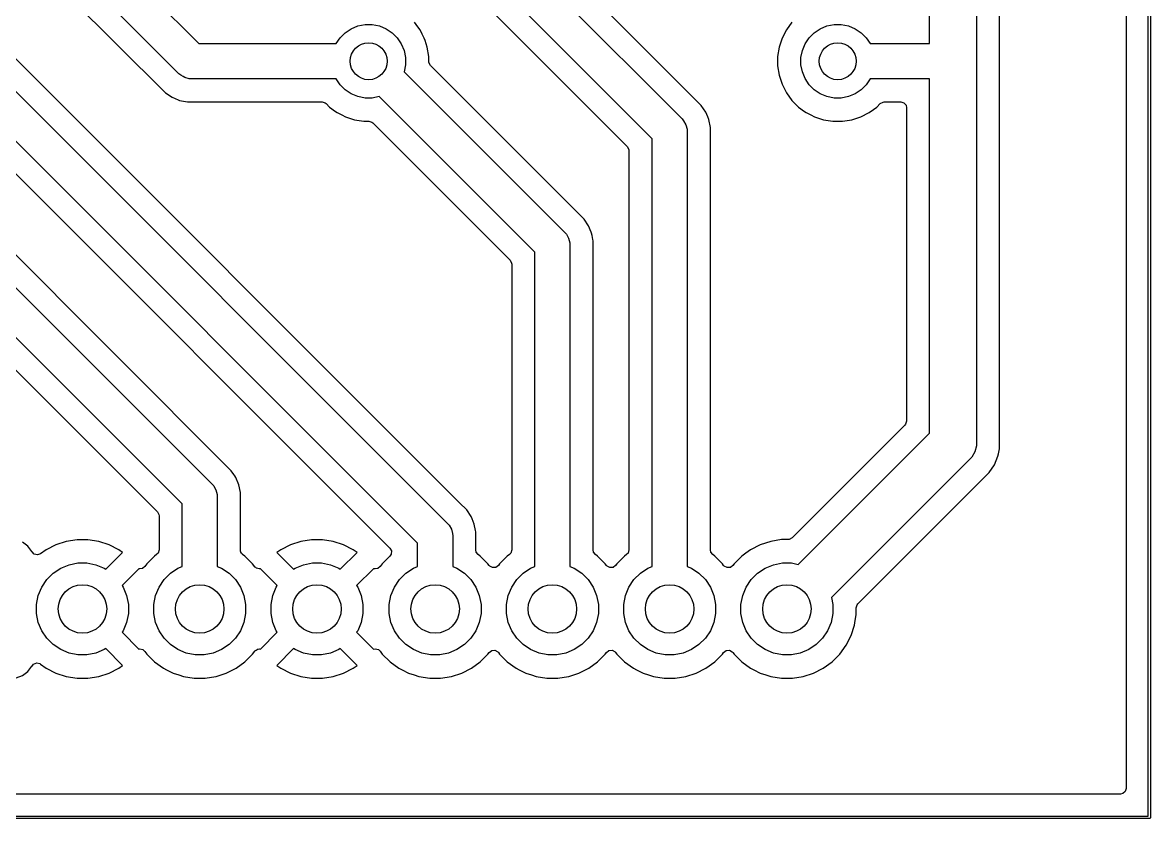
# Model space of a CAD drawing. Extents: x 101.7 to 181.8, y -136.4 to -71.3.
# Drawn here: x 157.34 to 181.78, y -136.4 to -119.16 of the extents above; entities that cross this region are included whole.
import ezdxf

# ---------------------------------------------------------------- set-up
doc = ezdxf.new("R2010")
doc.units = 0
doc.layers.add('BLACK', color=7, linetype='CONTINUOUS')

msp = doc.modelspace()

# ---------------------------------------------------------------- linework, layer by layer
at = {"layer": 'BLACK', "linetype": 'CONTINUOUS'}
for p, q in [((181.725, -136.35), (181.725, -71.4)), ((181.775, -71.375), (181.775, -136.375)), ((181.2495, -71.9995), (181.2495, -135.7505)), ((178.008, -115), (178.008, -120)), ((178.5085, -119.900671), (178.5085, -114.900671)), ((165.606463, -115.227647), (171.629407, -121.250592)), ((171.921923, -120.835294), (166.176819, -115.090189)), ((176.992, -119.619), (176.992, -115.381)), ((170.979, -121.677815), (165.067647, -115.766463)), ((164.930189, -116.336819), (170.442181, -121.84881)), ((159.381, -117.842184), (161.157816, -119.619)), ((160.730592, -120.269408), (158.730592, -118.269408)), ((158.315295, -118.561926), (160.438073, -120.684704)), ((166.807582, -129.560953), (156.417819, -119.171189)), ((164.607772, -119.234448), (164.761586, -119.203852)), ((164.761586, -119.203852), (164.918414, -119.203852)), ((164.918414, -119.203852), (165.072228, -119.234448)), ((165.90434, -119.252396), (165.831971, -119.152786)), ((174.008028, -119.152786), (173.887715, -119.318386)), ((174.767772, -119.234448), (174.921586, -119.203852)), ((174.921586, -119.203852), (175.078414, -119.203852)), ((175.078414, -119.203852), (175.232228, -119.234448)), ((155.881, -119.342184), (166.519408, -129.980592)), ((164.221592, -119.492485), (164.332485, -119.381592)), ((164.332485, -119.381592), (164.462883, -119.294463)), ((164.462883, -119.294463), (164.607772, -119.234448)), ((165.072228, -119.234448), (165.217117, -119.294463)), ((165.217117, -119.294463), (165.347515, -119.381592)), ((165.347515, -119.381592), (165.458408, -119.492485)), ((165.952287, -119.31839), (165.90434, -119.252396)), ((166.000584, -119.413179), (165.952287, -119.31839)), ((166.045218, -119.500776), (166.000584, -119.413179)), ((173.887715, -119.318386), (173.794781, -119.500776)), ((174.381592, -119.492485), (174.492485, -119.381592)), ((174.492485, -119.381592), (174.622883, -119.294463)), ((174.622883, -119.294463), (174.767772, -119.234448)), ((175.232228, -119.234448), (175.377117, -119.294463)), ((175.377117, -119.294463), (175.507515, -119.381592)), ((175.507515, -119.381592), (175.618408, -119.492485)), ((161.157816, -119.619), (164.137058, -119.619)), ((164.137058, -119.619), (164.221592, -119.492485)), ((165.458408, -119.492485), (165.545537, -119.622883)), ((165.545537, -119.622883), (165.605552, -119.767772)), ((166.045218, -119.500778), (166.045218, -119.500776)), ((166.04522, -119.500781), (166.045218, -119.500778)), ((166.061965, -119.552317), (166.04522, -119.500781)), ((166.108477, -119.695465), (166.061965, -119.552317)), ((166.1405, -119.897648), (166.108477, -119.695465)), ((173.731522, -119.695465), (173.6995, -119.897648)), ((173.794781, -119.500776), (173.731522, -119.695465)), ((174.234448, -119.767772), (174.294463, -119.622883)), ((174.294463, -119.622883), (174.381592, -119.492485)), ((175.618408, -119.492485), (175.702942, -119.619)), ((175.702942, -119.619), (176.992, -119.619)), ((165.899, -130.437816), (155.230592, -119.769408)), ((165.605552, -119.767772), (165.636148, -119.921586)), ((165.636148, -119.921586), (165.636148, -120.078414)), ((166.1405, -120.002507), (166.1405, -119.897648)), ((173.6995, -119.897648), (173.6995, -120.102351)), ((174.203852, -119.921586), (174.234448, -119.767772)), ((174.203852, -120.078414), (174.203852, -119.921586)), ((178.5085, -128.361829), (178.5085, -119.900671)), ((154.815296, -120.061927), (165.29924, -130.54587)), ((165.636148, -120.078414), (165.606463, -120.227647)), ((166.143334, -120.028865), (166.1405, -120.002507)), ((166.176819, -120.090188), (166.143334, -120.028865)), ((169.504704, -123.418073), (166.176819, -120.090188)), ((173.6995, -120.102351), (173.731522, -120.304534)), ((174.234448, -120.232228), (174.203852, -120.078414)), ((178.008, -120), (178.008, -128.2625)), ((160.768053, -120.302259), (160.730592, -120.269408)), ((160.768062, -120.302268), (160.768053, -120.302259)), ((160.822669, -120.333795), (160.768062, -120.302268)), ((160.854197, -120.351998), (160.822669, -120.333795)), ((160.950269, -120.377741), (160.854197, -120.351998)), ((160.950285, -120.377741), (160.950269, -120.377741)), ((161, -120.381), (160.950285, -120.377741)), ((164.137058, -120.381), (161, -120.381)), ((164.221592, -120.507515), (164.137058, -120.381)), ((165.606463, -120.227647), (169.089408, -123.710592)), ((173.731522, -120.304534), (173.794781, -120.499223)), ((174.294463, -120.377117), (174.234448, -120.232228)), ((174.381592, -120.507515), (174.294463, -120.377117)), ((175.702942, -120.381), (175.618408, -120.507515)), ((176.992, -120.381), (175.702942, -120.381)), ((176.992, -128.05208), (176.992, -120.381)), ((160.438073, -120.684704), (160.582456, -120.781177)), ((164.332485, -120.618408), (164.221592, -120.507515)), ((164.462883, -120.705537), (164.332485, -120.618408)), ((173.794781, -120.499223), (173.887715, -120.681613)), ((173.887715, -120.681613), (174.008028, -120.847213)), ((174.492485, -120.618408), (174.381592, -120.507515)), ((174.622883, -120.705537), (174.492485, -120.618408)), ((175.507515, -120.618408), (175.377117, -120.705537)), ((175.618408, -120.507515), (175.507515, -120.618408)), ((161.864701, -128.86807), (153.917819, -120.921188)), ((160.582456, -120.781177), (160.713111, -120.835295)), ((160.713111, -120.835295), (160.742876, -120.847624)), ((160.742876, -120.847624), (160.74288, -120.847624)), ((160.74288, -120.847624), (160.742881, -120.847625)), ((160.742881, -120.847625), (160.913176, -120.8815)), ((160.913176, -120.8815), (160.913179, -120.8815)), ((160.913179, -120.8815), (160.91318, -120.8815)), ((160.91318, -120.8815), (163.830953, -120.8815)), ((163.830953, -120.8815), (163.897992, -120.901185)), ((163.897992, -120.901185), (163.918634, -120.917819)), ((163.918634, -120.917819), (163.992786, -120.991971)), ((164.607772, -120.765552), (164.462883, -120.705537)), ((164.761586, -120.796148), (164.607772, -120.765552)), ((164.918414, -120.796148), (164.761586, -120.796148)), ((165.067647, -120.766463), (164.918414, -120.796148)), ((168.439, -124.137816), (165.067647, -120.766463)), ((171.987814, -120.901185), (171.921923, -120.835294)), ((172.044707, -120.958078), (171.987814, -120.901185)), ((174.008028, -120.847213), (174.152786, -120.991971)), ((174.767772, -120.765552), (174.622883, -120.705537)), ((174.921586, -120.796148), (174.767772, -120.765552)), ((175.078414, -120.796148), (174.921586, -120.796148)), ((175.232228, -120.765552), (175.078414, -120.796148)), ((175.377117, -120.705537), (175.232228, -120.765552)), ((175.847219, -120.991966), (175.921366, -120.917819)), ((175.921366, -120.917819), (175.982689, -120.884334)), ((175.982689, -120.884334), (176.009047, -120.8815)), ((176.009047, -120.8815), (176.3675, -120.8815)), ((176.3675, -120.8815), (176.434539, -120.901185)), ((176.434539, -120.901185), (176.480294, -120.953989)), ((153.381, -121.092184), (161.449408, -129.160592)), ((163.992786, -120.991971), (164.12074, -121.084933)), ((164.12074, -121.084933), (164.15839, -121.112287)), ((164.15839, -121.112287), (164.258271, -121.163179)), ((164.258271, -121.163179), (164.340776, -121.205218)), ((172.141171, -121.102446), (172.044707, -120.958078)), ((172.141178, -121.102459), (172.141171, -121.102446)), ((172.183742, -121.20522), (172.141178, -121.102459)), ((174.152786, -120.991971), (174.28074, -121.084933)), ((174.28074, -121.084933), (174.31839, -121.112287)), ((174.31839, -121.112287), (174.418271, -121.163179)), ((174.418271, -121.163179), (174.500776, -121.205218)), ((175.499219, -121.20522), (175.68161, -121.112287)), ((175.68161, -121.112287), (175.77459, -121.044732)), ((175.77459, -121.044732), (175.847213, -120.991971)), ((175.847213, -120.991971), (175.847215, -120.991968)), ((175.847215, -120.991968), (175.847219, -120.991966)), ((176.480294, -120.953989), (176.4915, -121.0055)), ((176.4915, -121.0055), (176.4915, -127.793403)), ((164.340776, -121.205218), (164.340778, -121.205218)), ((164.340778, -121.205218), (164.340781, -121.20522)), ((164.340781, -121.20522), (164.445137, -121.239127)), ((164.445137, -121.239127), (164.535465, -121.268477)), ((164.535465, -121.268477), (164.636557, -121.284488)), ((164.636557, -121.284488), (164.737648, -121.3005)), ((164.737648, -121.3005), (164.842508, -121.3005)), ((164.842508, -121.3005), (164.909547, -121.320185)), ((164.909547, -121.320185), (164.930189, -121.336819)), ((164.930189, -121.336819), (167.902181, -124.308811)), ((171.629407, -121.250592), (171.662259, -121.288053)), ((171.662259, -121.288053), (171.662268, -121.288062)), ((171.662268, -121.288062), (171.711998, -121.374198)), ((171.711998, -121.374198), (171.73774, -121.47027)), ((172.207624, -121.262876), (172.183742, -121.20522)), ((172.207624, -121.26288), (172.207624, -121.262876)), ((172.207625, -121.262881), (172.207624, -121.26288)), ((172.2415, -121.433177), (172.207625, -121.262881)), ((174.500776, -121.205218), (174.500778, -121.205218)), ((174.500778, -121.205218), (174.500781, -121.20522)), ((174.500781, -121.20522), (174.605137, -121.239127)), ((174.605137, -121.239127), (174.695465, -121.268477)), ((174.695465, -121.268477), (174.796557, -121.284488)), ((174.796557, -121.284488), (174.897648, -121.3005)), ((174.897648, -121.3005), (174.897649, -121.3005)), ((174.897649, -121.3005), (175.102351, -121.3005)), ((175.102351, -121.3005), (175.102352, -121.3005)), ((175.102352, -121.3005), (175.304534, -121.268477)), ((175.304534, -121.268477), (175.499219, -121.20522)), ((160.799, -129.587816), (152.730592, -121.519408)), ((171.73774, -121.47027), (171.741, -121.52)), ((171.741, -121.52), (171.741, -130.943135)), ((172.2415, -130.585046), (172.2415, -121.433177)), ((152.315296, -121.811927), (160.262181, -129.758811)), ((170.442181, -121.84881), (170.475666, -121.910133)), ((170.475666, -121.910133), (170.4785, -121.936491)), ((170.979, -130.943135), (170.979, -121.677815)), ((170.4785, -121.936491), (170.4785, -130.585046)), ((169.601177, -123.562456), (169.504704, -123.418073)), ((169.658152, -123.700008), (169.601177, -123.562456)), ((169.089408, -123.710592), (169.122259, -123.748053)), ((169.122259, -123.748053), (169.122268, -123.748062)), ((169.122268, -123.748062), (169.152254, -123.8)), ((169.152254, -123.8), (169.171998, -123.834197)), ((169.171998, -123.834197), (169.197741, -123.930269)), ((169.667624, -123.722876), (169.658152, -123.700008)), ((169.678085, -123.775466), (169.667624, -123.722876)), ((169.695198, -123.861498), (169.678085, -123.775466)), ((169.695198, -123.861501), (169.695198, -123.861498)), ((169.7015, -123.893179), (169.695198, -123.861501)), ((169.197741, -123.930269), (169.197741, -123.930285)), ((169.197741, -123.930285), (169.201, -123.98)), ((169.201, -123.98), (169.201, -130.943135)), ((169.7015, -130.585046), (169.7015, -123.893179)), ((167.902181, -124.308811), (167.935666, -124.370134)), ((168.439, -130.943135), (168.439, -124.137816)), ((167.935666, -124.370134), (167.9385, -124.396492)), ((167.9385, -124.396492), (167.9385, -130.585046)), ((176.455181, -127.881084), (174.010585, -130.325681)), ((176.471815, -127.860442), (176.455181, -127.881084)), ((176.4915, -127.793403), (176.471815, -127.860442)), ((174.147108, -130.896971), (176.992, -128.05208)), ((178.008, -128.2625), (178.003654, -128.328807)), ((177.969331, -128.456903), (177.903023, -128.571751)), ((178.003654, -128.328807), (177.969331, -128.456903)), ((178.469746, -128.556661), (178.481116, -128.499501)), ((178.481116, -128.499501), (178.502156, -128.393721)), ((178.502156, -128.393721), (178.5085, -128.361829)), ((177.85921, -128.62171), (174.865528, -131.615391)), ((177.903023, -128.571751), (177.85921, -128.62171)), ((178.283354, -128.905381), (178.393722, -128.740204)), ((178.393722, -128.740204), (178.469744, -128.556668)), ((178.469744, -128.556665), (178.469746, -128.556661)), ((178.469744, -128.556668), (178.469744, -128.556665)), ((161.864707, -128.868077), (161.864701, -128.86807)), ((161.920867, -128.952127), (161.864707, -128.868077)), ((161.920867, -128.952128), (161.920867, -128.952127)), ((161.940436, -128.981415), (161.920867, -128.952128)), ((161.961174, -129.012452), (161.940436, -128.981415)), ((176.85573, -130.333005), (178.283354, -128.905381)), ((161.449408, -129.160592), (161.482259, -129.198053)), ((161.482259, -129.198053), (161.482268, -129.198062)), ((161.482268, -129.198062), (161.495534, -129.22104)), ((161.495534, -129.22104), (161.531998, -129.284197)), ((161.961178, -129.012459), (161.961174, -129.012452)), ((162.027622, -129.172871), (161.961178, -129.012459)), ((162.027624, -129.172876), (162.027622, -129.172871)), ((162.027624, -129.17288), (162.027624, -129.172876)), ((162.027625, -129.172881), (162.027624, -129.17288)), ((162.0615, -129.343177), (162.027625, -129.172881)), ((161.531998, -129.284197), (161.557741, -129.380269)), ((161.557741, -129.380269), (161.557741, -129.380285)), ((161.557741, -129.380285), (161.561, -129.43)), ((161.561, -129.43), (161.561, -130.943135)), ((162.0615, -130.585046), (162.0615, -129.343177)), ((160.799, -130.943135), (160.799, -129.587816)), ((166.807593, -129.560963), (166.807582, -129.560953)), ((166.964705, -129.718076), (166.807593, -129.560963)), ((167.061171, -129.862446), (166.964705, -129.718076)), ((160.262181, -129.758811), (160.295666, -129.820134)), ((160.295666, -129.820134), (160.2985, -129.846492)), ((160.2985, -129.846492), (160.2985, -130.585046)), ((166.519408, -129.980592), (166.549407, -130.010592)), ((167.061178, -129.862459), (167.061171, -129.862446)), ((167.080733, -129.90967), (167.061178, -129.862459)), ((167.127624, -130.022876), (167.080733, -129.90967)), ((166.549407, -130.010592), (166.582259, -130.048053)), ((166.582259, -130.048053), (166.582268, -130.048062)), ((166.582268, -130.048062), (166.631998, -130.134198)), ((166.631998, -130.134198), (166.65774, -130.23027)), ((167.127625, -130.022883), (167.127624, -130.022876)), ((167.155532, -130.163177), (167.127625, -130.022883)), ((167.155532, -130.16318), (167.155532, -130.163177)), ((167.1615, -130.193179), (167.155532, -130.16318)), ((167.1615, -130.585046), (167.1615, -130.193179)), ((157.342335, -130.418706), (157.342328, -130.418702)), ((157.457544, -130.504952), (157.342335, -130.418706)), ((158.288752, -130.399434), (158.064197, -130.472397)), ((158.521948, -130.3625), (158.288752, -130.399434)), ((158.758052, -130.3625), (158.521948, -130.3625)), ((158.991248, -130.399434), (158.758052, -130.3625)), ((159.215802, -130.472397), (158.991247, -130.399434)), ((158.991247, -130.399434), (158.991248, -130.399434)), ((163.368752, -130.399434), (163.144197, -130.472397)), ((163.601948, -130.3625), (163.368752, -130.399434)), ((163.838052, -130.3625), (163.601948, -130.3625)), ((164.071248, -130.399434), (163.838052, -130.3625)), ((164.295802, -130.472397), (164.071247, -130.399434)), ((164.071247, -130.399434), (164.071248, -130.399434)), ((165.899, -130.943135), (165.899, -130.437816)), ((166.65774, -130.23027), (166.661, -130.28)), ((166.661, -130.28), (166.661, -130.943135)), ((173.548631, -130.398946), (173.324003, -130.471933)), ((173.781903, -130.362), (173.548631, -130.398946)), ((173.922904, -130.362), (173.781903, -130.362)), ((173.949262, -130.359166), (173.922904, -130.362)), ((174.010585, -130.325681), (173.949262, -130.359166)), ((175.436819, -131.751915), (176.85573, -130.333005)), ((157.457547, -130.504955), (157.457544, -130.504952)), ((157.543793, -130.620164), (157.457547, -130.504955)), ((157.546987, -130.626013), (157.543793, -130.620164)), ((157.547466, -130.627083), (157.546987, -130.626013)), ((157.547706, -130.62733), (157.547466, -130.627083)), ((157.548047, -130.627954), (157.547706, -130.62733)), ((157.54822, -130.627859), (157.548047, -130.627954)), ((157.596161, -130.677189), (157.54822, -130.627859)), ((157.664214, -130.693015), (157.596161, -130.677189)), ((157.730021, -130.669536), (157.664214, -130.693015)), ((157.853829, -130.579584), (157.730021, -130.669536)), ((158.064197, -130.472397), (157.853829, -130.579584)), ((159.145547, -131.003397), (159.509105, -130.63984)), ((159.426174, -130.579587), (159.215802, -130.472397)), ((159.509104, -130.639838), (159.426174, -130.579587)), ((159.509105, -130.63984), (159.509104, -130.639838)), ((160.247387, -130.685363), (160.20249, -130.717982)), ((160.278815, -130.652085), (160.247387, -130.685363)), ((160.2985, -130.585046), (160.278815, -130.652085)), ((162.066379, -130.611028), (162.0615, -130.585046)), ((162.066334, -130.619333), (162.066379, -130.611028)), ((162.068612, -130.622921), (162.066334, -130.619333)), ((162.069948, -130.630033), (162.068612, -130.622921)), ((162.087969, -130.653403), (162.069948, -130.630033)), ((162.103788, -130.678315), (162.087969, -130.653403)), ((162.108043, -130.682043), (162.103788, -130.678315)), ((162.15751, -130.717983), (162.108043, -130.682043)), ((162.93383, -130.579584), (162.850894, -130.63984)), ((162.850894, -130.63984), (163.214452, -131.003398)), ((163.144197, -130.472397), (162.93383, -130.579584)), ((164.225547, -131.003397), (164.589105, -130.63984)), ((164.506174, -130.579587), (164.295802, -130.472397)), ((164.589104, -130.639838), (164.506174, -130.579587)), ((164.589105, -130.63984), (164.589104, -130.639838)), ((165.29924, -130.54587), (165.332725, -130.607193)), ((165.327741, -130.676885), (165.299241, -130.721232)), ((165.332725, -130.607193), (165.327741, -130.676885)), ((167.169948, -130.630033), (167.1615, -130.585046)), ((167.212613, -130.685363), (167.169948, -130.630033)), ((167.25751, -130.717983), (167.212613, -130.685363)), ((167.887387, -130.685363), (167.84249, -130.717982)), ((167.918815, -130.652085), (167.887387, -130.685363)), ((167.9385, -130.585046), (167.918815, -130.652085)), ((169.709948, -130.630033), (169.7015, -130.585046)), ((169.752613, -130.685363), (169.709948, -130.630033)), ((169.79751, -130.717983), (169.752613, -130.685363)), ((170.427387, -130.685363), (170.38249, -130.717982)), ((170.458815, -130.652085), (170.427387, -130.685363)), ((170.4785, -130.585046), (170.458815, -130.652085)), ((172.249948, -130.630033), (172.2415, -130.585046)), ((172.292613, -130.685363), (172.249948, -130.630033)), ((172.33751, -130.717983), (172.292613, -130.685363)), ((173.011376, -130.653403), (172.92249, -130.717983)), ((173.113566, -130.579157), (173.011376, -130.653403)), ((173.324003, -130.471933), (173.113566, -130.579157)), ((158.168603, -130.980579), (158.349715, -130.90556)), ((158.349715, -130.90556), (158.541983, -130.867315)), ((158.541983, -130.867315), (158.738017, -130.867315)), ((158.738017, -130.867315), (158.930285, -130.90556)), ((158.930285, -130.90556), (159.111397, -130.980579)), ((159.992451, -130.944217), (159.93712, -130.986882)), ((160.035482, -130.88499), (159.992451, -130.944217)), ((160.20249, -130.717982), (160.035482, -130.88499)), ((160.708603, -130.980579), (160.799, -130.943135)), ((161.561, -130.943135), (161.651397, -130.980579)), ((162.324517, -130.88499), (162.15751, -130.717983)), ((162.37137, -130.949477), (162.324517, -130.88499)), ((162.375712, -130.9543), (162.37137, -130.949477)), ((162.393431, -130.968201), (162.375712, -130.9543)), ((163.248603, -130.980579), (163.429715, -130.90556)), ((163.429715, -130.90556), (163.621983, -130.867315)), ((163.621983, -130.867315), (163.818017, -130.867315)), ((163.818017, -130.867315), (164.010285, -130.90556)), ((164.010285, -130.90556), (164.191397, -130.980579)), ((165.091368, -130.945706), (165.036037, -130.98837)), ((165.13548, -130.884993), (165.091368, -130.945706)), ((165.299241, -130.721232), (165.13548, -130.884993)), ((165.808603, -130.980579), (165.899, -130.943135)), ((166.661, -130.943135), (166.751397, -130.980579)), ((167.424517, -130.88499), (167.25751, -130.717983)), ((167.424519, -130.884993), (167.424517, -130.88499)), ((167.449682, -130.919627), (167.424519, -130.884993)), ((167.463579, -130.935665), (167.449682, -130.919627)), ((167.525374, -130.968271), (167.463579, -130.935665)), ((167.650318, -130.919627), (167.594987, -130.962292)), ((167.675484, -130.884988), (167.650318, -130.919627)), ((167.84249, -130.717982), (167.675484, -130.884988)), ((168.348603, -130.980579), (168.439, -130.943135)), ((169.201, -130.943135), (169.291397, -130.980579)), ((169.964517, -130.88499), (169.79751, -130.717983)), ((169.964519, -130.884993), (169.964517, -130.88499)), ((169.989682, -130.919627), (169.964519, -130.884993)), ((170.003579, -130.935665), (169.989682, -130.919627)), ((170.065374, -130.968271), (170.003579, -130.935665)), ((170.190318, -130.919627), (170.134987, -130.962292)), ((170.215484, -130.884988), (170.190318, -130.919627)), ((170.38249, -130.717982), (170.215484, -130.884988)), ((170.888603, -130.980579), (170.979, -130.943135)), ((171.741, -130.943135), (171.831397, -130.980579)), ((172.504517, -130.88499), (172.33751, -130.717983)), ((172.504519, -130.884993), (172.504517, -130.88499)), ((172.529682, -130.919627), (172.504519, -130.884993)), ((172.543579, -130.935665), (172.529682, -130.919627)), ((172.605374, -130.968271), (172.543579, -130.935665)), ((172.730318, -130.919627), (172.674987, -130.962292)), ((172.755484, -130.884988), (172.730318, -130.919627)), ((172.922487, -130.717985), (172.755484, -130.884988)), ((172.922488, -130.717985), (172.922487, -130.717985)), ((172.92249, -130.717983), (172.922488, -130.717985)), ((173.428603, -130.980579), (173.609715, -130.90556)), ((173.609715, -130.90556), (173.801983, -130.867315)), ((173.801983, -130.867315), (173.998017, -130.867315)), ((173.998017, -130.867315), (174.147108, -130.896971)), ((157.86699, -131.228107), (158.005607, -131.08949)), ((158.005607, -131.08949), (158.168603, -130.980579)), ((159.111397, -130.980579), (159.145547, -131.003397)), ((159.862658, -130.993393), (159.4991, -131.35695)), ((159.882405, -130.994948), (159.862658, -130.993393)), ((159.93712, -130.986882), (159.882405, -130.994948)), ((160.40699, -131.228107), (160.545607, -131.08949)), ((160.545607, -131.08949), (160.708603, -130.980579)), ((161.651397, -130.980579), (161.814393, -131.08949)), ((161.814393, -131.08949), (161.95301, -131.228107)), ((162.402821, -130.976902), (162.393431, -130.968201)), ((162.405429, -130.977614), (162.402821, -130.976902)), ((162.409215, -130.980584), (162.405429, -130.977614)), ((162.439936, -130.987037), (162.409215, -130.980584)), ((162.470222, -130.995308), (162.439936, -130.987037)), ((162.47386, -130.994163), (162.470222, -130.995308)), ((162.477593, -130.994948), (162.47386, -130.994163)), ((162.49734, -130.993393), (162.477593, -130.994948)), ((162.860898, -131.356951), (162.49734, -130.993393)), ((163.214452, -131.003398), (163.248603, -130.980579)), ((164.191397, -130.980579), (164.225547, -131.003397)), ((164.942658, -130.993393), (164.5791, -131.35695)), ((164.981324, -130.996436), (164.942658, -130.993393)), ((165.036037, -130.98837), (164.981324, -130.996436)), ((165.50699, -131.228107), (165.645607, -131.08949)), ((165.645607, -131.08949), (165.808603, -130.980579)), ((166.751397, -130.980579), (166.914393, -131.08949)), ((166.914393, -131.08949), (167.05301, -131.228107)), ((167.594987, -130.962292), (167.525374, -130.968271)), ((168.04699, -131.228107), (168.185607, -131.08949)), ((168.185607, -131.08949), (168.348603, -130.980579)), ((169.291397, -130.980579), (169.454393, -131.08949)), ((169.454393, -131.08949), (169.59301, -131.228107)), ((170.134987, -130.962292), (170.065374, -130.968271)), ((170.58699, -131.228107), (170.725607, -131.08949)), ((170.725607, -131.08949), (170.888603, -130.980579)), ((171.831397, -130.980579), (171.994393, -131.08949)), ((171.994393, -131.08949), (172.13301, -131.228107)), ((172.674987, -130.962292), (172.605374, -130.968271)), ((173.12699, -131.228107), (173.265607, -131.08949)), ((173.265607, -131.08949), (173.428603, -130.980579)), ((157.68306, -131.572215), (157.758079, -131.391103)), ((157.758079, -131.391103), (157.86699, -131.228107)), ((159.4991, -131.35695), (159.521921, -131.391103)), ((159.521921, -131.391103), (159.59694, -131.572215)), ((160.22306, -131.572215), (160.298079, -131.391103)), ((160.298079, -131.391103), (160.40699, -131.228107)), ((161.95301, -131.228107), (162.061921, -131.391103)), ((162.061921, -131.391103), (162.13694, -131.572215)), ((162.76306, -131.572215), (162.838079, -131.391103)), ((162.838079, -131.391103), (162.860898, -131.356951)), ((164.5791, -131.35695), (164.601921, -131.391103)), ((164.601921, -131.391103), (164.67694, -131.572215)), ((165.32306, -131.572215), (165.398079, -131.391103)), ((165.398079, -131.391103), (165.50699, -131.228107)), ((167.05301, -131.228107), (167.161921, -131.391103)), ((167.161921, -131.391103), (167.23694, -131.572215)), ((167.86306, -131.572215), (167.938079, -131.391103)), ((167.938079, -131.391103), (168.04699, -131.228107)), ((169.59301, -131.228107), (169.701921, -131.391103)), ((169.701921, -131.391103), (169.77694, -131.572215)), ((170.40306, -131.572215), (170.478079, -131.391103)), ((170.478079, -131.391103), (170.58699, -131.228107)), ((172.13301, -131.228107), (172.241921, -131.391103)), ((172.241921, -131.391103), (172.31694, -131.572215)), ((172.94306, -131.572215), (173.018079, -131.391103)), ((173.018079, -131.391103), (173.12699, -131.228107)), ((157.644815, -131.764483), (157.68306, -131.572215)), ((159.59694, -131.572215), (159.635185, -131.764483)), ((160.184815, -131.764483), (160.22306, -131.572215)), ((162.13694, -131.572215), (162.175185, -131.764483)), ((162.724815, -131.764483), (162.76306, -131.572215)), ((164.67694, -131.572215), (164.715185, -131.764483)), ((165.284815, -131.764483), (165.32306, -131.572215)), ((167.23694, -131.572215), (167.275185, -131.764483)), ((167.824815, -131.764483), (167.86306, -131.572215)), ((169.77694, -131.572215), (169.815185, -131.764483)), ((170.364815, -131.764483), (170.40306, -131.572215)), ((172.31694, -131.572215), (172.355185, -131.764483)), ((172.904815, -131.764483), (172.94306, -131.572215)), ((174.865528, -131.615391), (174.895185, -131.764483)), ((157.644815, -131.960517), (157.644815, -131.764483)), ((159.635185, -131.764483), (159.635185, -131.960517)), ((160.184815, -131.960517), (160.184815, -131.764483)), ((162.175185, -131.764483), (162.175185, -131.960517)), ((162.724815, -131.960517), (162.724815, -131.764483)), ((164.715185, -131.764483), (164.715185, -131.960517)), ((165.284815, -131.960517), (165.284815, -131.764483)), ((167.275185, -131.764483), (167.275185, -131.960517)), ((167.824815, -131.960517), (167.824815, -131.764483)), ((169.815185, -131.764483), (169.815185, -131.960517)), ((170.364815, -131.960517), (170.364815, -131.764483)), ((172.355185, -131.764483), (172.355185, -131.960517)), ((172.904815, -131.960517), (172.904815, -131.764483)), ((174.895185, -131.764483), (174.895185, -131.960517)), ((175.4005, -131.839596), (175.420185, -131.772557)), ((175.4005, -131.980597), (175.4005, -131.839596)), ((175.420185, -131.772557), (175.436819, -131.751915)), ((157.68306, -132.152785), (157.644815, -131.960517)), ((157.758079, -132.333897), (157.68306, -132.152785)), ((159.59694, -132.152785), (159.521921, -132.333897)), ((159.635185, -131.960517), (159.59694, -132.152785)), ((160.22306, -132.152785), (160.184815, -131.960517)), ((160.298079, -132.333897), (160.22306, -132.152785)), ((162.13694, -132.152785), (162.061921, -132.333897)), ((162.175185, -131.960517), (162.13694, -132.152785)), ((162.76306, -132.152785), (162.724815, -131.960517)), ((162.838079, -132.333897), (162.76306, -132.152785)), ((164.67694, -132.152785), (164.601921, -132.333897)), ((164.715185, -131.960517), (164.67694, -132.152785)), ((165.32306, -132.152785), (165.284815, -131.960517)), ((165.398079, -132.333897), (165.32306, -132.152785)), ((167.23694, -132.152785), (167.161921, -132.333897)), ((167.275185, -131.960517), (167.23694, -132.152785)), ((167.86306, -132.152785), (167.824815, -131.960517)), ((167.938079, -132.333897), (167.86306, -132.152785)), ((169.77694, -132.152785), (169.701921, -132.333897)), ((169.815185, -131.960517), (169.77694, -132.152785)), ((170.40306, -132.152785), (170.364815, -131.960517)), ((170.478079, -132.333897), (170.40306, -132.152785)), ((172.31694, -132.152785), (172.241921, -132.333897)), ((172.355185, -131.960517), (172.31694, -132.152785)), ((172.94306, -132.152785), (172.904815, -131.960517)), ((173.018079, -132.333897), (172.94306, -132.152785)), ((174.85694, -132.152785), (174.781921, -132.333897)), ((174.895185, -131.960517), (174.85694, -132.152785)), ((175.363553, -132.213868), (175.371055, -132.166505)), ((175.371055, -132.166505), (175.4005, -131.980597)), ((157.86699, -132.496893), (157.758079, -132.333897)), ((159.521921, -132.333897), (159.499101, -132.368048)), ((159.499101, -132.368048), (159.862657, -132.731604)), ((160.40699, -132.496893), (160.298079, -132.333897)), ((162.061921, -132.333897), (161.95301, -132.496893)), ((162.49734, -132.731605), (162.860897, -132.368047)), ((162.860897, -132.368047), (162.838079, -132.333897)), ((164.601921, -132.333897), (164.579101, -132.368047)), ((164.579101, -132.368047), (164.942658, -132.731604)), ((165.50699, -132.496893), (165.398079, -132.333897)), ((167.161921, -132.333897), (167.05301, -132.496893)), ((168.04699, -132.496893), (167.938079, -132.333897)), ((169.701921, -132.333897), (169.59301, -132.496893)), ((170.58699, -132.496893), (170.478079, -132.333897)), ((172.241921, -132.333897), (172.13301, -132.496893)), ((173.12699, -132.496893), (173.018079, -132.333897)), ((174.781921, -132.333897), (174.67301, -132.496893)), ((175.290568, -132.438492), (175.363553, -132.213868)), ((158.005607, -132.63551), (157.86699, -132.496893)), ((158.168603, -132.744421), (158.005607, -132.63551)), ((160.545607, -132.63551), (160.40699, -132.496893)), ((160.708603, -132.744421), (160.545607, -132.63551)), ((161.814393, -132.63551), (161.651397, -132.744421)), ((161.95301, -132.496893), (161.814393, -132.63551)), ((165.645607, -132.63551), (165.50699, -132.496893)), ((165.808603, -132.744421), (165.645607, -132.63551)), ((166.914393, -132.63551), (166.751397, -132.744421)), ((167.05301, -132.496893), (166.914393, -132.63551)), ((168.185607, -132.63551), (168.04699, -132.496893)), ((168.348603, -132.744421), (168.185607, -132.63551)), ((169.454393, -132.63551), (169.291397, -132.744421)), ((169.59301, -132.496893), (169.454393, -132.63551)), ((170.725607, -132.63551), (170.58699, -132.496893)), ((170.888603, -132.744421), (170.725607, -132.63551)), ((171.994393, -132.63551), (171.831397, -132.744421)), ((172.13301, -132.496893), (171.994393, -132.63551)), ((173.265607, -132.63551), (173.12699, -132.496893)), ((173.428603, -132.744421), (173.265607, -132.63551)), ((174.534393, -132.63551), (174.371397, -132.744421)), ((174.67301, -132.496893), (174.534393, -132.63551)), ((175.044517, -132.84001), (175.183343, -132.648933)), ((175.183343, -132.648933), (175.290568, -132.438492)), ((158.349715, -132.81944), (158.168603, -132.744421)), ((158.541983, -132.857685), (158.349715, -132.81944)), ((158.738017, -132.857685), (158.541983, -132.857685)), ((158.930285, -132.81944), (158.738017, -132.857685)), ((159.111397, -132.744421), (158.930285, -132.81944)), ((159.145548, -132.721601), (159.111397, -132.744421)), ((159.509105, -133.085158), (159.145548, -132.721601)), ((159.862657, -132.731604), (159.882404, -132.73005)), ((159.882404, -132.73005), (159.950781, -132.744414)), ((159.950781, -132.744414), (159.992451, -132.780782)), ((159.992451, -132.780782), (160.035483, -132.84001)), ((160.035483, -132.84001), (160.20249, -133.007017)), ((160.889715, -132.81944), (160.708603, -132.744421)), ((161.081983, -132.857685), (160.889715, -132.81944)), ((161.278017, -132.857685), (161.081983, -132.857685)), ((161.470285, -132.81944), (161.278017, -132.857685)), ((161.651397, -132.744421), (161.470285, -132.81944)), ((162.15751, -133.007017), (162.324517, -132.84001)), ((162.324517, -132.84001), (162.37137, -132.775522)), ((162.37137, -132.775522), (162.375713, -132.770699)), ((162.375713, -132.770699), (162.40015, -132.755642)), ((162.40015, -132.755642), (162.422877, -132.738118)), ((162.422877, -132.738118), (162.430393, -132.737009)), ((162.430393, -132.737009), (162.435199, -132.734049)), ((162.435199, -132.734049), (162.44873, -132.734306)), ((162.44873, -132.734306), (162.477594, -132.730051)), ((162.477594, -132.730051), (162.49734, -132.731605)), ((163.21445, -132.721601), (162.850893, -133.085158)), ((163.248603, -132.744421), (163.21445, -132.721601)), ((163.429715, -132.81944), (163.248603, -132.744421)), ((163.621983, -132.857685), (163.429715, -132.81944)), ((163.818017, -132.857685), (163.621983, -132.857685)), ((164.010285, -132.81944), (163.818017, -132.857685)), ((164.191397, -132.744421), (164.010285, -132.81944)), ((164.225548, -132.721601), (164.191397, -132.744421)), ((164.589105, -133.085158), (164.225548, -132.721601)), ((164.942658, -132.731604), (164.981323, -132.728562)), ((164.981323, -132.728562), (165.0497, -132.742926)), ((165.0497, -132.742926), (165.091369, -132.779294)), ((165.091369, -132.779294), (165.121003, -132.82008)), ((165.121003, -132.82008), (165.135483, -132.84001)), ((165.135483, -132.84001), (165.30249, -133.007017)), ((165.989715, -132.81944), (165.808603, -132.744421)), ((166.181983, -132.857685), (165.989715, -132.81944)), ((166.378017, -132.857685), (166.181983, -132.857685)), ((166.570285, -132.81944), (166.378017, -132.857685)), ((166.751397, -132.744421), (166.570285, -132.81944)), ((167.25751, -133.007017), (167.424517, -132.84001)), ((167.424517, -132.84001), (167.449682, -132.805372)), ((167.449682, -132.805372), (167.505011, -132.762707)), ((167.505011, -132.762707), (167.574625, -132.756728)), ((167.574625, -132.756728), (167.63642, -132.789333)), ((167.63642, -132.789333), (167.650315, -132.80537)), ((167.650315, -132.80537), (167.675483, -132.84001)), ((167.675483, -132.84001), (167.84249, -133.007017)), ((168.529715, -132.81944), (168.348603, -132.744421)), ((168.721983, -132.857685), (168.529715, -132.81944)), ((168.918017, -132.857685), (168.721983, -132.857685)), ((169.110285, -132.81944), (168.918017, -132.857685)), ((169.291397, -132.744421), (169.110285, -132.81944)), ((169.79751, -133.007017), (169.964517, -132.84001)), ((169.964517, -132.84001), (169.989682, -132.805372)), ((169.989682, -132.805372), (170.045011, -132.762707)), ((170.045011, -132.762707), (170.114625, -132.756728)), ((170.114625, -132.756728), (170.17642, -132.789333)), ((170.17642, -132.789333), (170.190315, -132.80537)), ((170.190315, -132.80537), (170.215483, -132.84001)), ((170.215483, -132.84001), (170.38249, -133.007017)), ((171.069715, -132.81944), (170.888603, -132.744421)), ((171.261983, -132.857685), (171.069715, -132.81944)), ((171.458017, -132.857685), (171.261983, -132.857685)), ((171.650285, -132.81944), (171.458017, -132.857685)), ((171.831397, -132.744421), (171.650285, -132.81944)), ((172.33751, -133.007017), (172.504517, -132.84001)), ((172.504517, -132.84001), (172.529682, -132.805372)), ((172.529682, -132.805372), (172.585011, -132.762707)), ((172.585011, -132.762707), (172.654625, -132.756728)), ((172.654625, -132.756728), (172.71642, -132.789333)), ((172.71642, -132.789333), (172.730315, -132.80537)), ((172.730315, -132.80537), (172.755483, -132.84001)), ((172.755483, -132.84001), (172.92249, -133.007017)), ((173.609715, -132.81944), (173.428603, -132.744421)), ((173.801983, -132.857685), (173.609715, -132.81944)), ((173.998017, -132.857685), (173.801983, -132.857685)), ((174.190285, -132.81944), (173.998017, -132.857685)), ((174.371397, -132.744421), (174.190285, -132.81944)), ((174.87751, -133.007017), (175.044517, -132.84001)), ((157.457546, -133.220046), (157.543796, -133.104831)), ((157.543796, -133.104831), (157.543797, -133.104826)), ((157.543797, -133.104826), (157.548047, -133.097046)), ((157.548047, -133.097046), (157.5512, -133.098767)), ((157.5512, -133.098767), (157.582814, -133.056525)), ((157.582814, -133.056525), (157.648275, -133.032099)), ((157.648275, -133.032099), (157.71655, -133.046942)), ((157.71655, -133.046942), (157.730023, -133.055464)), ((157.730023, -133.055464), (157.853828, -133.145414)), ((157.853828, -133.145414), (158.064197, -133.252602)), ((159.215802, -133.252602), (159.426163, -133.145418)), ((159.426163, -133.145418), (159.426169, -133.145414)), ((159.426169, -133.145414), (159.509104, -133.085158)), ((159.509104, -133.085158), (159.509105, -133.085158)), ((160.20249, -133.007017), (160.393567, -133.145843)), ((160.393567, -133.145843), (160.463271, -133.181359)), ((161.755992, -133.253068), (161.966433, -133.145843)), ((161.966433, -133.145843), (162.15751, -133.007017)), ((162.850893, -133.085158), (162.933828, -133.145414)), ((162.933828, -133.145414), (163.144197, -133.252602)), ((164.295802, -133.252602), (164.506163, -133.145418)), ((164.506163, -133.145418), (164.506169, -133.145414)), ((164.506169, -133.145414), (164.589104, -133.085158)), ((164.589104, -133.085158), (164.589105, -133.085158)), ((165.30249, -133.007017), (165.493567, -133.145843)), ((165.493567, -133.145843), (165.563271, -133.181359)), ((166.855992, -133.253068), (167.066433, -133.145843)), ((167.066433, -133.145843), (167.25751, -133.007017)), ((167.84249, -133.007017), (168.033567, -133.145843)), ((168.033567, -133.145843), (168.103271, -133.181359)), ((169.395992, -133.253068), (169.606433, -133.145843)), ((169.606433, -133.145843), (169.79751, -133.007017)), ((170.38249, -133.007017), (170.573567, -133.145843)), ((170.573567, -133.145843), (170.643271, -133.181359)), ((171.935992, -133.253068), (172.146433, -133.145843)), ((172.146433, -133.145843), (172.33751, -133.007017)), ((172.92249, -133.007017), (173.113567, -133.145843)), ((173.113567, -133.145843), (173.183271, -133.181359)), ((174.475992, -133.253068), (174.686433, -133.145843)), ((174.686433, -133.145843), (174.87751, -133.007017)), ((157.207483, -133.356591), (157.342331, -133.306296)), ((157.342331, -133.306296), (157.457546, -133.220046)), ((158.064197, -133.252602), (158.288752, -133.325565)), ((158.288752, -133.325565), (158.288751, -133.325565)), ((158.288751, -133.325565), (158.521948, -133.3625)), ((158.521948, -133.3625), (158.758052, -133.3625)), ((158.758052, -133.3625), (158.991247, -133.325565)), ((158.991247, -133.325565), (159.215802, -133.252602)), ((160.463271, -133.181359), (160.604003, -133.253066)), ((160.604003, -133.253066), (160.604005, -133.253066)), ((160.604005, -133.253066), (160.604008, -133.253068)), ((160.604008, -133.253068), (160.724412, -133.292189)), ((160.724412, -133.292189), (160.828631, -133.326053)), ((160.828631, -133.326053), (161.061903, -133.363)), ((161.061903, -133.363), (161.061908, -133.363)), ((161.061908, -133.363), (161.298097, -133.363)), ((161.298097, -133.363), (161.531368, -133.326053)), ((161.531368, -133.326053), (161.53287, -133.325565)), ((161.53287, -133.325565), (161.755992, -133.253068)), ((163.144197, -133.252602), (163.368752, -133.325565)), ((163.368752, -133.325565), (163.368751, -133.325565)), ((163.368751, -133.325565), (163.601948, -133.3625)), ((163.601948, -133.3625), (163.838052, -133.3625)), ((163.838052, -133.3625), (164.071247, -133.325565)), ((164.071247, -133.325565), (164.295802, -133.252602)), ((165.563271, -133.181359), (165.704003, -133.253066)), ((165.704003, -133.253066), (165.704005, -133.253066)), ((165.704005, -133.253066), (165.704008, -133.253068)), ((165.704008, -133.253068), (165.824412, -133.292189)), ((165.824412, -133.292189), (165.928631, -133.326053)), ((165.928631, -133.326053), (166.161903, -133.363)), ((166.161903, -133.363), (166.161908, -133.363)), ((166.161908, -133.363), (166.398097, -133.363)), ((166.398097, -133.363), (166.631368, -133.326053)), ((166.631368, -133.326053), (166.63287, -133.325565)), ((166.63287, -133.325565), (166.855992, -133.253068)), ((168.103271, -133.181359), (168.244003, -133.253066)), ((168.244003, -133.253066), (168.244005, -133.253066)), ((168.244005, -133.253066), (168.244008, -133.253068)), ((168.244008, -133.253068), (168.364412, -133.292189)), ((168.364412, -133.292189), (168.468631, -133.326053)), ((168.468631, -133.326053), (168.701903, -133.363)), ((168.701903, -133.363), (168.701908, -133.363)), ((168.701908, -133.363), (168.938097, -133.363)), ((168.938097, -133.363), (169.171368, -133.326053)), ((169.171368, -133.326053), (169.17287, -133.325565)), ((169.17287, -133.325565), (169.395992, -133.253068)), ((170.643271, -133.181359), (170.784003, -133.253066)), ((170.784003, -133.253066), (170.784005, -133.253066)), ((170.784005, -133.253066), (170.784008, -133.253068)), ((170.784008, -133.253068), (170.904412, -133.292189)), ((170.904412, -133.292189), (171.008631, -133.326053)), ((171.008631, -133.326053), (171.241903, -133.363)), ((171.241903, -133.363), (171.241908, -133.363)), ((171.241908, -133.363), (171.478097, -133.363)), ((171.478097, -133.363), (171.711368, -133.326053)), ((171.711368, -133.326053), (171.71287, -133.325565)), ((171.71287, -133.325565), (171.935992, -133.253068)), ((173.183271, -133.181359), (173.324003, -133.253066)), ((173.324003, -133.253066), (173.324005, -133.253066)), ((173.324005, -133.253066), (173.324008, -133.253068)), ((173.324008, -133.253068), (173.444412, -133.292189)), ((173.444412, -133.292189), (173.548631, -133.326053)), ((173.548631, -133.326053), (173.781903, -133.363)), ((173.781903, -133.363), (173.781908, -133.363)), ((173.781908, -133.363), (174.018097, -133.363)), ((174.018097, -133.363), (174.251368, -133.326053)), ((174.251368, -133.326053), (174.25287, -133.325565)), ((174.25287, -133.325565), (174.475992, -133.253068)), ((181.229815, -135.817539), (181.177011, -135.863294)), ((181.2495, -135.7505), (181.229815, -135.817539)), ((181.1255, -135.8745), (102.3745, -135.8745)), ((181.177011, -135.863294), (181.1255, -135.8745)), ((181.75, -136.4), (101.75, -136.4)), ((101.775, -136.35), (181.725, -136.35)), ((181.759567, -136.398097), (181.75, -136.4)), ((181.773097, -136.384567), (181.759567, -136.398097)), ((181.775, -136.375), (181.773097, -136.384567))]:
    msp.add_line(p, q, dxfattribs=at)
at = {"layer": 'BLACK'}
for centre, radius in [((164.84, -120), 0.4), ((164.84, -120), 0.4), ((175, -120), 0.4), ((175, -120), 0.4), ((158.64, -131.8625), 0.525), ((158.64, -131.8625), 0.525), ((161.18, -131.8625), 0.525), ((161.18, -131.8625), 0.525), ((163.72, -131.8625), 0.525), ((163.72, -131.8625), 0.525), ((166.28, -131.8625), 0.525), ((166.28, -131.8625), 0.525), ((168.82, -131.8625), 0.525), ((168.82, -131.8625), 0.525), ((171.36, -131.8625), 0.525), ((171.36, -131.8625), 0.525), ((173.9, -131.8625), 0.525), ((173.9, -131.8625), 0.525)]:
    msp.add_circle(centre, radius, dxfattribs=at)
at = {"layer": 'WHITE'}
for centre, radius in [((164.84, -120), 0.4), ((175, -120), 0.4), ((158.64, -131.8625), 0.525), ((161.18, -131.8625), 0.525), ((163.72, -131.8625), 0.525), ((166.28, -131.8625), 0.525), ((168.82, -131.8625), 0.525), ((171.36, -131.8625), 0.525), ((173.9, -131.8625), 0.525)]:
    msp.add_circle(centre, radius, dxfattribs=at)

doc.saveas('drawing.dxf')
